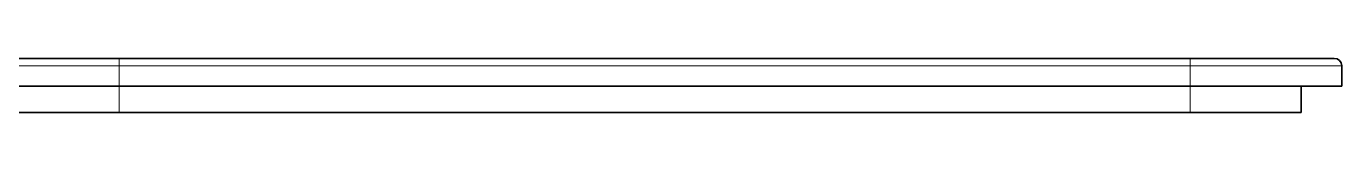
# Model space of a CAD drawing. Extents: x 487 to 800, y 314 to 605.
# Drawn here: x 577.2 to 612.82, y 537.67 to 539.14 of the extents above; entities that cross this region are included whole.
import ezdxf

# ---------------------------------------------------------------- set-up
doc = ezdxf.new("R2010")
doc.units = 0

msp = doc.modelspace()

# ---------------------------------------------------------------- linework, layer by layer
at = {"color": 7, "lineweight": 13, "ltscale": 0.102499}
msp.add_line((579.717, 538.943), (575.617, 538.943), dxfattribs=at)
at = {"color": 7, "lineweight": 35, "ltscale": 0.097499}
msp.add_line((579.717, 539.143), (575.817, 539.143), dxfattribs=at)
at = {"color": 7, "lineweight": 35}
for p, q in [((608.717, 539.143), (579.717, 539.143)), ((608.717, 538.393), (579.717, 538.393)), ((579.717, 537.673), (608.717, 537.673))]:
    msp.add_line(p, q, dxfattribs=at)
at = {"color": 7, "lineweight": 13, "ltscale": 0.004999}
for p, q in [((579.717, 539.143), (579.717, 538.943)), ((608.717, 539.143), (608.717, 538.943))]:
    msp.add_line(p, q, dxfattribs=at)
at = {"color": 7, "lineweight": 13, "ltscale": 0.013751}
for p, q in [((579.717, 538.943), (579.717, 538.393)), ((608.717, 538.943), (608.717, 538.393))]:
    msp.add_line(p, q, dxfattribs=at)
at = {"color": 7, "lineweight": 13}
msp.add_line((608.717, 538.943), (579.717, 538.943), dxfattribs=at)
at = {"color": 7, "lineweight": 35, "ltscale": 0.097501}
msp.add_line((612.617, 539.143), (608.717, 539.143), dxfattribs=at)
at = {"color": 7, "lineweight": 13, "ltscale": 0.102501}
msp.add_line((612.817, 538.943), (608.717, 538.943), dxfattribs=at)
at = {"color": 7, "lineweight": 35, "ltscale": 0.013751}
msp.add_line((612.817, 538.943), (612.817, 538.393), dxfattribs=at)
at = {"color": 7, "lineweight": 35, "ltscale": 0.102499}
msp.add_line((579.717, 538.393), (575.617, 538.393), dxfattribs=at)
at = {"color": 7, "lineweight": 13, "ltscale": 0.017999}
for p, q in [((579.717, 537.673), (579.717, 538.393)), ((608.717, 537.673), (608.717, 538.393))]:
    msp.add_line(p, q, dxfattribs=at)
at = {"color": 7, "lineweight": 35, "ltscale": 0.102501}
msp.add_line((612.817, 538.393), (608.717, 538.393), dxfattribs=at)
at = {"color": 7, "lineweight": 35, "ltscale": 0.017999}
msp.add_line((611.717, 537.673), (611.717, 538.393), dxfattribs=at)
at = {"color": 7, "lineweight": 35, "ltscale": 0.075}
for p, q in [((576.717, 537.673), (579.717, 537.673)), ((608.717, 537.673), (611.717, 537.673))]:
    msp.add_line(p, q, dxfattribs=at)
at = {"color": 7, "lineweight": 35}
msp.add_arc((612.617, 538.943), 0.2, 0, 90, dxfattribs=at)

doc.saveas('drawing.dxf')
